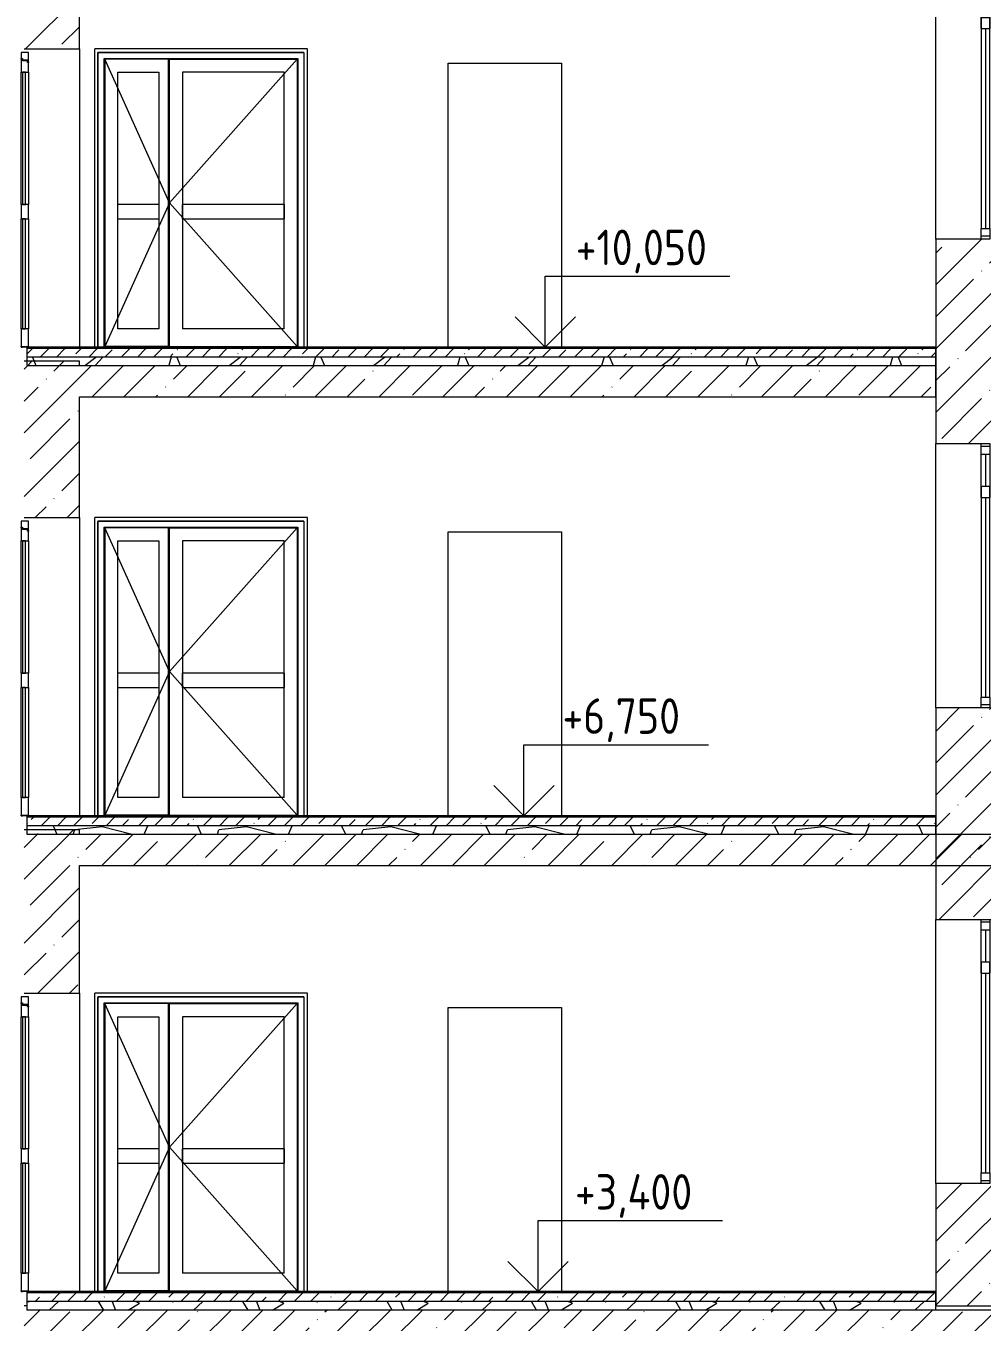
# Model space of a CAD drawing. Header units: millimetres. Extents: x -515342 to 330399, y -224905 to 507333.
# Drawn here: x 251977 to 258711, y 91216 to 100343 of the extents above; entities that cross this region are included whole.
import ezdxf

# ---------------------------------------------------------------- set-up
doc = ezdxf.new("R2010")
doc.units = ezdxf.units.MM
doc.linetypes.add('ASVP_Невидимые', pattern=[5, 3, -2])
doc.layers.get('0').update_dxf_attribs({"lineweight": 0})
for name, color, linetype, lineweight in [('_ Окна', 7, 'Continuous', 0), ('Аннотация', 7, 'Continuous', 0), ('Двери', 7, 'Continuous', 0), ('Двери открывание', 7, 'Continuous', 0), ('Окна', 7, 'Continuous', 0), ('Отметки', 7, 'Continuous', 0), ('Перекрытие', 7, 'Continuous', 0), ('Стены внутренние', 7, 'Continuous', 0), ('Стены несущие', 7, 'Continuous', 0)]:
    doc.layers.add(name, color=color, linetype=linetype, lineweight=lineweight)
doc.styles.add('GOST Common_1', font='', dxfattribs={"width": 0.9, "height": 250})
doc.styles.get('GOST Common_1').set_extended_font_data('GOST Common')
pattern_1 = [(45, (255037.12, 95610.5), (-224.506, 224.506), []), (45, (255261.63, 95610.5), (-224.506, 224.506), [396.875, -79.375, 3.353, -76.022])]
pattern_2 = [(228.013, (255768.645, 96626.49), (-8127.9666, -9144.0297), [136.69, -13532.193]), (184.97, (255677.205, 96524.893), (12191.99547, 1016.05502), [234.562, -23221.62]), (132.51, (255443.525, 96504.57), (10159.9124, -11176.0798), [165.393, -16373.89]), (267.274, (255047.285, 96250.573), (1015.88953, 20320.00577), [213.602, -21146.575]), (292.834, (255037.125, 96037.213), (-5080.07417, 12191.9701), [209.453, -20735.923]), (357.274, (255118.405, 95844.173), (-20320.00577, 1015.88953), [213.602, -21146.575]), (37.694, (255331.765, 95834.013), (-13208.04272, -10159.9446), [282.477, -27965.247]), (72.255, (255555.285, 96006.733), (7112.1275, 22351.9589), [266.688, -26402.102]), (121.43, (255636.565, 96260.733), (-8128.10005, 13207.93827), [214.325, -21218.218]), (175.236, (255524.805, 96443.61), (11175.9941, -1016.0697), [244.685, -11989.575]), (222.397, (255280.965, 96463.933), (-12192.08559, -11175.9073), [316.43, -31326.71]), (138.814, (256053.12, 96240.41), (-7111.9922, 6096.0098), [108, -10692.226]), (171.469, (255971.845, 96311.533), (13207.99153, -2032.05404), [205.473, -20341.855]), (225, (255768.64, 96342), (1e-13, -1016), [143.68, -1293.16]), (203.199, (255697.52, 96463.93), (5079.9856, 2032.0367), [77.38, -7660.25]), (291.801, (255626.4, 96433.45), (-1015.9787, 3048.007), [109.43, -5361.9]), (30.964, (255667.04, 96331.85), (3047.9913, 2032.0134), [177.73, -5746.52]), (161.565, (255819.44, 96423.3), (2031.999, -1016.002), [128.51, -3084.36]), (16.39, (255037.125, 96433.453), (10159.97517, 3048.0812), [180.035, -17823.53]), (70.346, (255209.845, 96484.25), (-4064.0339, -11175.988), [151.04, -14952.887]), (293.199, (255819.44, 96626.49), (-2032.0367, 5079.9856), [154.75, -7582.87]), (343.61, (255880.405, 96484.253), (-10159.97517, 3048.0812), [180.035, -17823.53]), (339.444, (255037.12, 95803.53), (-5080.0015, 2031.9962), [173.614, -8507.094]), (294.775, (255199.685, 95742.57), (-5079.9732, 11176.0126), [145.47, -14401.437]), (66.801, (255829.6, 95610.49), (2032.0367, 5079.9856), [154.75, -7582.87]), (17.354, (255890.565, 95752.73), (-13208.0015, -4063.99474), [170.313, -16860.95]), (69.444, (255331.76, 95610.49), (-2031.9962, -5080.0015), [86.81, -8593.9]), (101.31, (255768.64, 95610.5), (-1016.005, 4063.999), [51.81, -5128.8]), (165.964, (255758.48, 95661.3), (3048.004, -1015.988), [209.45, -3979.62]), (186.009, (255555.285, 95712.093), (10159.99987, 1015.9998), [194.107, -19216.546]), (303.69, (255667.04, 96240.4), (-1015.998, 2032.002), [146.53, -3516.71]), (353.157, (255748.325, 96118.493), (17271.99206, -2032.06884), [255.823, -25326.404]), (60.945, (256002.32, 96088.01), (-4064.0497, -7111.9723), [104.6, -10355.76]), (90, (256053.1, 96179.5), (-1016, 1016), [60.96, -955.04]), (120.256, (255534.965, 95742.57), (4063.9449, -7112.031), [141.147, -13973.576]), (48.013, (255463.845, 95864.49), (8127.9666, 9144.0297), [273.377, -13395.505]), (0, (255646.7, 96067.7), (1016, 1016), [264.16, -751.84]), (325.305, (255910.885, 96067.69), (-10160.0187, 7111.9732), [160.644, -15903.726]), (254.055, (256042.96, 95976.25), (-1015.9713, -4064.0072), [147.93, -7248.66]), (207.646, (256002.325, 95834.013), (-19303.99578, -10160.00796), [240.858, -23844.986]), (175.426, (255788.965, 95722.253), (-13207.9993, 1016.01778), [254.812, -25226.34])]
pattern_3 = [(45, (255037.12, 95610.5), (-114.0493, 114.0493), []), (45, (255151.17, 95610.5), (-114.0493, 114.0493), [201.613, -40.323, 3.353, -36.97])]

# ---------------------------------------------------------------- blocks, each defined once
blk = doc.blocks.new('Окно_ПВХ_3Створки_1Фрамуга-верх - АР_Окно_ОП_1820_h_х2370_3ст2фр-в E30-10240666-О_АР_П_Разрез 2-2')
at = {"layer": '_ Окна'}
for p, q in [((-2655, 5944), (-2655, 6020)), ((-2655, 6020), (-2595, 6020)), ((-2595, 6000), (-2655, 6000)), ((-2595, 5944), (-2655, 5944)), ((-2625, 5944), (-2625, 5718)), ((-2595, 6020), (-2595, 5944)), ((-2655, 5718), (-2655, 5642)), ((-2595, 5718), (-2655, 5718)), ((-2595, 5642), (-2595, 5718)), ((-2655, 5642), (-2595, 5642)), ((-2625, 5642), (-2625, 4236)), ((-2655, 4160), (-2655, 4236)), ((-2655, 4236), (-2595, 4236)), ((-2595, 4236), (-2595, 4160)), ((-2595, 4180), (-2655, 4180)), ((-2595, 4160), (-2655, 4160))]:
    blk.add_line(p, q, dxfattribs=at)
at = {"layer": 'Окна', "color": 253, "true_color": 0xaaaaaa}
for p, q in [((-2655, 5944), (-2655, 6020)), ((-2655, 6020), (-2595, 6020)), ((-2655, 5718), (-2655, 5944)), ((-2595, 6020), (-2595, 5944)), ((-2595, 5944), (-2595, 5718)), ((-2655, 5642), (-2655, 5718)), ((-2595, 5718), (-2595, 5642)), ((-2655, 5642), (-2655, 4236)), ((-2595, 4236), (-2595, 5642)), ((-2655, 4160), (-2655, 4236)), ((-2595, 4236), (-2595, 4160)), ((-2595, 4160), (-2655, 4160))]:
    blk.add_line(p, q, dxfattribs=at)
blk = doc.blocks.new('СД_Люблино_Фасады_rvt-2-О_АР_П_Разрез 2-2')
at = {"layer": 'Стены внутренние'}
h = blk.add_hatch(dxfattribs=at)
h.set_pattern_fill('FP_37', color=256, style=0, pattern_type=2)
h.set_pattern_definition([(45, (-6322.6, 7579.1), (-224.506, 224.506), []), (45, (-6098.08, 7579.1), (-224.506, 224.506), [396.875, -79.375, 3.353, -76.022])])
h.paths.add_polyline_path([(-2883.4, 3300), (-2475, 3300), (-2475, 4160), (-2975, 4160), (-2975, 3300)])
h.paths.add_polyline_path([(-2975, 6020), (-2475, 6020), (-2475, 7510), (-2975, 7510), (-2975, 6066.3)])
h.paths.add_polyline_path([(-2883.4, 9370), (-2475, 9370), (-2475, 10810), (-2975, 10810), (-2975, 9370)])
h.paths.add_polyline_path([(-2975, 12670), (-2475, 12670), (-2475, 13250), (-2975, 13250), (-2975, 12698.1)])
for p, q in [((-2975, 10810), (-2975, 12670)), ((-2975, 7510), (-2975, 9370)), ((-2975, 4160), (-2975, 6020))]:
    blk.add_line(p, q, dxfattribs=at)
at = {"layer": 'Стены несущие'}
for p, q in [((-2975, 10810), (-2975, 9370)), ((-2655, 10810), (-2975, 10810)), ((-2975, 9370), (-2655, 9370)), ((-2975, 7510), (-2975, 6020)), ((-2655, 7510), (-2975, 7510)), ((-2975, 6020), (-2655, 6020)), ((-2975, 4160), (-2975, 3300)), ((-2655, 4160), (-2975, 4160)), ((-2975, 3300), (-2475, 3300))]:
    blk.add_line(p, q, dxfattribs=at)
at = {"layer": 'Окна', "lineweight": 9}
for p in [(0, 6650), (0, 3350), (0, 0)]:
    blk.add_blockref('Окно_ПВХ_3Створки_1Фрамуга-верх - АР_Окно_ОП_1820_h_х2370_3ст2фр-в E30-10240666-О_АР_П_Разрез 2-2', p, dxfattribs=at)
blk = doc.blocks.new('Дверь_Алюминиевая_Противопожарная__ТПТ75__2 полотна - АР_Дверь_ТПТ75_1450х2075_h__Средник_EIS60_Пр-10663336-О_АР_П_Разрез 2-2')
at = {"layer": 'Двери', "linetype": 'ASVP_Невидимые'}
for p, q in [((-7400, 5500), (-8900, 5500)), ((-8900, 5500), (-8900, 3400)), ((-7400, 3400), (-7400, 5500)), ((-8875, 3400), (-8875, 5475)), ((-8875, 5475), (-7425, 5475)), ((-7425, 5475), (-7425, 3400))]:
    blk.add_line(p, q, dxfattribs=at)
at = {"layer": 'Двери'}
for p, q in [((-7425, 5475), (-8875, 5475)), ((-8875, 5475), (-8875, 3400)), ((-8832.5, 5432.5), (-7467.5, 5432.5)), ((-8832.5, 3400), (-8832.5, 5432.5)), ((-8377.5, 5427.5), (-8827.5, 5427.5)), ((-8827.5, 5427.5), (-8827.5, 3405)), ((-8377.68, 5422.5), (-8372.5, 5422.5)), ((-8377.5, 3405), (-8377.5, 5427.5)), ((-8377.5, 5409.5), (-8372.5, 5409.5)), ((-8377.5, 5404.5), (-8372.5, 5404.5)), ((-8372.5, 5427.5), (-7472.5, 5427.5)), ((-8372.5, 3405), (-8372.5, 5427.5)), ((-7472.5, 5427.5), (-7472.5, 3405)), ((-7467.5, 5432.5), (-7467.5, 3400)), ((-7425, 5475), (-7425, 3400)), ((-8735, 3528.7), (-8735, 5335)), ((-8735, 5335), (-8447, 5335)), ((-8447, 5335), (-8447, 3528.7)), ((-8280, 5335), (-8280, 3528.7)), ((-7565, 5335), (-8280, 5335)), ((-7565, 3528.7), (-7565, 5335)), ((-8735, 4304), (-8735, 4405)), ((-8447, 4405), (-8735, 4405)), ((-8447, 4405), (-8447, 4304)), ((-8280, 4304), (-8280, 4405)), ((-7565, 4405), (-8280, 4405)), ((-7565, 4405), (-7565, 4304)), ((-8735, 4304), (-8447, 4304)), ((-8280, 4304), (-7565, 4304)), ((-8447, 3528.7), (-8735, 3528.7)), ((-7565, 3528.7), (-8280, 3528.7)), ((-8377.5, 3405), (-8827.5, 3405)), ((-8822.5, 3400), (-8822.5, 3405)), ((-8809.5, 3400), (-8809.5, 3405)), ((-8372.5, 3405), (-8377.5, 3405)), ((-8372.5, 3405), (-7472.5, 3405)), ((-7490.5, 3405), (-7490.5, 3400)), ((-7477.5, 3405), (-7477.5, 3400))]:
    blk.add_line(p, q, dxfattribs=at)
at = {"layer": 'Двери открывание'}
for q in [(-8827.5, 5427.5), (-7472.5, 5427.5), (-8827.5, 3405), (-7472.5, 3405)]:
    blk.add_line((-8372.5, 4416.25), q, dxfattribs=at)
blk = doc.blocks.new('Дверь_Алюминиевая_Противопожарная__ТПТ75__2 полотна - АР_Дверь_ТПТ75_1450х2075_h__Средник_EIS60_Пр-V163-О_АР_П_Разрез 2-2')
at = {"layer": 'Двери', "lineweight": 18}
for p, q in [((-9415, 5475), (-9415, 5432.5)), ((-9364, 5475), (-9415, 5475)), ((-9415, 5432.5), (-9407, 5432.5)), ((-9407, 5427.5), (-9415, 5427.5)), ((-9415, 5427.5), (-9415, 5335)), ((-9407, 5432.5), (-9407, 5422.5)), ((-9407, 5414.5), (-9407, 5427.5)), ((-9407, 5422.5), (-9372, 5422.5)), ((-9372, 5414.5), (-9407, 5414.5)), ((-9372, 5422.5), (-9372, 5409.5)), ((-9372, 5404.5), (-9372, 5414.5)), ((-9372, 5409.5), (-9364, 5409.5)), ((-9364, 5404.5), (-9372, 5404.5)), ((-9364, 5409.5), (-9364, 5475)), ((-9364, 5335), (-9364, 5404.5)), ((-9415, 5335), (-9364, 5335)), ((-9385, 5335), (-9407, 5335)), ((-9407, 5335), (-9407, 4405)), ((-9385, 4405), (-9385, 5335)), ((-9415, 4405), (-9415, 4304)), ((-9364, 4405), (-9415, 4405)), ((-9407, 4405), (-9385, 4405)), ((-9364, 4304), (-9364, 4405)), ((-9415, 4304), (-9364, 4304)), ((-9385, 4304), (-9407, 4304)), ((-9407, 4304), (-9407, 3528.7)), ((-9385, 3528.7), (-9385, 4304)), ((-9364, 3528.7), (-9415, 3528.7)), ((-9415, 3528.7), (-9415, 3405)), ((-9407, 3528.7), (-9385, 3528.7)), ((-9364, 3405), (-9364, 3528.7)), ((-9415, 3405), (-9364, 3405)), ((-9415, 3400), (-9407, 3400)), ((-9375, 3400), (-9407, 3400))]:
    blk.add_line(p, q, dxfattribs=at)
at = {"layer": 'Двери'}
for p, q in [((-9415, 5427.5), (-9415, 5432.5)), ((-9364, 5409.5), (-9364, 5404.5)), ((-9415, 4405), (-9415, 5335)), ((-9364, 5335), (-9364, 4405)), ((-9415, 3528.7), (-9415, 4304)), ((-9364, 4304), (-9364, 3528.7)), ((-9415, 3400), (-9415, 3405)), ((-9407, 3400), (-9415, 3400)), ((-9407, 3400), (-9407, 3405)), ((-9375, 3400), (-9407, 3400)), ((-9372, 3400), (-9372, 3405)), ((-9364, 3405), (-9364, 3400))]:
    blk.add_line(p, q, dxfattribs=at)
blk = doc.blocks.new('Дверь_Алюминиевая_Противопожарная__ТПТ75__2 полотна - АР_Дверь_ТПТ75_1450х2075_h__Средник_EIS60_Пр-V283-О_АР_П_Разрез 2-2')
at = {"layer": 'Двери', "linetype": 'ASVP_Невидимые'}
for p, q in [((-7400, 8850), (-8900, 8850)), ((-8900, 8850), (-8900, 6750)), ((-8875, 6750), (-8875, 8825)), ((-8875, 8825), (-7425, 8825)), ((-7425, 8825), (-7425, 6750)), ((-7400, 6750), (-7400, 8850))]:
    blk.add_line(p, q, dxfattribs=at)
at = {"layer": 'Двери'}
for p, q in [((-7425, 8825), (-8875, 8825)), ((-8875, 8825), (-8875, 6750)), ((-8832.5, 8782.5), (-7467.5, 8782.5)), ((-8832.5, 6750), (-8832.5, 8782.5)), ((-8377.5, 8777.5), (-8827.5, 8777.5)), ((-8827.5, 8777.5), (-8827.5, 6755)), ((-8377.68, 8772.5), (-8372.5, 8772.5)), ((-8377.5, 6755), (-8377.5, 8777.5)), ((-8372.5, 8777.5), (-7472.5, 8777.5)), ((-8372.5, 6755), (-8372.5, 8777.5)), ((-7472.5, 8777.5), (-7472.5, 6755)), ((-7467.5, 8782.5), (-7467.5, 6750)), ((-7425, 8825), (-7425, 6750)), ((-8735, 6878.7), (-8735, 8685)), ((-8735, 8685), (-8447, 8685)), ((-8447, 8685), (-8447, 6878.7)), ((-8377.5, 8759.5), (-8372.5, 8759.5)), ((-8377.5, 8754.5), (-8372.5, 8754.5)), ((-8280, 8685), (-8280, 6878.7)), ((-7565, 8685), (-8280, 8685)), ((-7565, 6878.7), (-7565, 8685)), ((-8735, 7654), (-8735, 7755)), ((-8447, 7755), (-8735, 7755)), ((-8447, 7755), (-8447, 7654)), ((-8280, 7654), (-8280, 7755)), ((-7565, 7755), (-8280, 7755)), ((-7565, 7755), (-7565, 7654)), ((-8735, 7654), (-8447, 7654)), ((-8280, 7654), (-7565, 7654)), ((-8447, 6878.7), (-8735, 6878.7)), ((-7565, 6878.7), (-8280, 6878.7)), ((-8377.5, 6755), (-8827.5, 6755)), ((-8822.5, 6750), (-8822.5, 6755)), ((-8809.5, 6750), (-8809.5, 6755)), ((-8372.5, 6755), (-8377.5, 6755)), ((-8372.5, 6755), (-7472.5, 6755)), ((-7490.5, 6755), (-7490.5, 6750)), ((-7477.5, 6755), (-7477.5, 6750))]:
    blk.add_line(p, q, dxfattribs=at)
at = {"layer": 'Двери открывание'}
for q in [(-8827.5, 8777.5), (-7472.5, 8777.5), (-8827.5, 6755), (-7472.5, 6755)]:
    blk.add_line((-8372.5, 7766.25), q, dxfattribs=at)
blk = doc.blocks.new('Дверь_Алюминиевая_Противопожарная__ТПТ75__2 полотна - АР_Дверь_ТПТ75_1450х2075_h__Средник_EIS60_Пр-V284-О_АР_П_Разрез 2-2')
at = {"layer": 'Двери', "linetype": 'ASVP_Невидимые'}
for p, q in [((-7400, 12150), (-8900, 12150)), ((-8900, 12150), (-8900, 10050)), ((-7400, 10050), (-7400, 12150)), ((-8875, 10050), (-8875, 12125)), ((-8875, 12125), (-7425, 12125)), ((-7425, 12125), (-7425, 10050))]:
    blk.add_line(p, q, dxfattribs=at)
at = {"layer": 'Двери'}
for p, q in [((-7425, 12125), (-8875, 12125)), ((-8875, 12125), (-8875, 10050)), ((-8832.5, 12082.5), (-7467.5, 12082.5)), ((-8832.5, 10050), (-8832.5, 12082.5)), ((-8377.5, 12077.5), (-8827.5, 12077.5)), ((-8827.5, 12077.5), (-8827.5, 10055)), ((-8377.68, 12072.5), (-8372.5, 12072.5)), ((-8377.5, 10055), (-8377.5, 12077.5)), ((-8377.5, 12059.5), (-8372.5, 12059.5)), ((-8377.5, 12054.5), (-8372.5, 12054.5)), ((-8372.5, 12077.5), (-7472.5, 12077.5)), ((-8372.5, 10055), (-8372.5, 12077.5)), ((-7472.5, 12077.5), (-7472.5, 10055)), ((-7467.5, 12082.5), (-7467.5, 10050)), ((-7425, 12125), (-7425, 10050)), ((-8735, 10178.7), (-8735, 11985)), ((-8735, 11985), (-8447, 11985)), ((-8447, 11985), (-8447, 10178.7)), ((-8280, 11985), (-8280, 10178.7)), ((-7565, 11985), (-8280, 11985)), ((-7565, 10178.7), (-7565, 11985)), ((-8735, 10954), (-8735, 11055)), ((-8447, 11055), (-8735, 11055)), ((-8447, 11055), (-8447, 10954)), ((-8280, 10954), (-8280, 11055)), ((-7565, 11055), (-8280, 11055)), ((-7565, 11055), (-7565, 10954)), ((-8735, 10954), (-8447, 10954)), ((-8280, 10954), (-7565, 10954)), ((-8447, 10178.7), (-8735, 10178.7)), ((-7565, 10178.7), (-8280, 10178.7)), ((-8377.5, 10055), (-8827.5, 10055)), ((-8822.5, 10050), (-8822.5, 10055)), ((-8809.5, 10050), (-8809.5, 10055)), ((-8372.5, 10055), (-8377.5, 10055)), ((-8372.5, 10055), (-7472.5, 10055)), ((-7490.5, 10055), (-7490.5, 10050)), ((-7477.5, 10055), (-7477.5, 10050))]:
    blk.add_line(p, q, dxfattribs=at)
at = {"layer": 'Двери открывание'}
for q in [(-8827.5, 12077.5), (-7472.5, 12077.5), (-8827.5, 10055), (-7472.5, 10055)]:
    blk.add_line((-8372.5, 11066.25), q, dxfattribs=at)
blk = doc.blocks.new('Высотные отметки - Стрелка вверх-5091-О_АР_П_Разрез 2-2')
at = {"layer": 'Аннотация'}
for p, q in [((-16859.5, 13170), (-18159.5, 13170)), ((-16859.5, 12670), (-16859.5, 13170)), ((-16859.5, 12670), (-17071.7, 12882.1)), ((-16859.5, 12670), (-16647.4, 12882.1)), ((-16559.5, 12670), (-17159.5, 12670))]:
    blk.add_line(p, q, dxfattribs=at)

msp = doc.modelspace()

# ---------------------------------------------------------------- hatches: boundary and pattern name
at = {"layer": 'Перекрытие'}
h = msp.add_hatch(dxfattribs=at)
h.set_pattern_fill('FP_48', color=256, style=0, pattern_type=2)
h.set_pattern_definition(pattern_3)
h.paths.add_polyline_path([(258369.1755, 98071.3929), (258384.7107, 98071.3929), (258384.7107, 98079.3929), (251984.7107, 98079.3929), (251984.7107, 98071.3929), (258262.0488, 98071.3929)])
h = msp.add_hatch(dxfattribs=at)
h.set_pattern_fill('FP_48', color=256, style=0, pattern_type=2)
h.set_pattern_definition(pattern_3)
h.paths.add_polyline_path([(251984.7107, 98011.3929), (258384.7107, 98011.3929), (258384.7107, 98071.3929), (251984.7107, 98071.3929), (251984.7107, 98058.3309)])
h = msp.add_hatch(dxfattribs=at)
h.set_pattern_fill('FP_37', color=256, style=0, pattern_type=2)
h.set_pattern_definition(pattern_1)
h.paths.add_polyline_path([(251964.7107, 97731.3929), (258384.7706, 97731.3929), (258384.7706, 97951.3929), (251964.7107, 97951.3929), (251964.7107, 97782.0047)])
h = msp.add_hatch(dxfattribs=at)
h.set_pattern_fill('FP_57', color=256, style=0, pattern_type=2)
h.set_pattern_definition(pattern_2)
h.paths.add_polyline_path([(255048.2486, 97951.3929), (258384.7107, 97951.3929), (258384.7107, 98011.3929), (251984.7107, 98011.3929), (251984.7107, 97951.3929), (254994.6853, 97951.3929)])
h = msp.add_hatch(dxfattribs=at)
h.set_pattern_fill('FP_48', color=256, style=0, pattern_type=2)
h.set_pattern_definition(pattern_3)
h.paths.add_polyline_path([(258369.1755, 94771.3929), (258384.7107, 94771.3929), (258384.7107, 94779.3929), (251984.7107, 94779.3929), (251984.7107, 94771.3929), (258262.0488, 94771.3929)])
h = msp.add_hatch(dxfattribs=at)
h.set_pattern_fill('FP_48', color=256, style=0, pattern_type=2)
h.set_pattern_definition(pattern_3)
h.paths.add_polyline_path([(251984.7107, 94711.3929), (258384.7107, 94711.3929), (258384.7107, 94771.3929), (251984.7107, 94771.3929), (251984.7107, 94742.4161)])
h = msp.add_hatch(dxfattribs=at)
h.set_pattern_fill('FP_37', color=256, style=0, pattern_type=2)
h.set_pattern_definition(pattern_1)
h.paths.add_polyline_path([(256119.5154, 94431.3929), (258884.7706, 94431.3929), (258884.7706, 94651.3929), (251964.7107, 94650.3073), (251964.7107, 94431.3929), (256012.3887, 94431.3929)])
h = msp.add_hatch(dxfattribs=at)
h.set_pattern_fill('FP_57', color=256, style=0, pattern_type=2)
h.set_pattern_definition(pattern_2)
h.paths.add_polyline_path([(258369.1755, 94651.3929), (258384.7107, 94651.3929), (258384.7107, 94711.3929), (251984.7107, 94711.3929), (251984.7107, 94651.3929), (258262.0488, 94651.3929)])
h = msp.add_hatch(dxfattribs=at)
h.set_pattern_fill('FP_48', color=256, style=0, pattern_type=2)
h.set_pattern_definition(pattern_3)
h.paths.add_polyline_path([(255583.882, 91421.3929), (258384.7107, 91421.3929), (258384.7107, 91429.3929), (251984.7107, 91429.3929), (251984.7107, 91421.3929), (255476.7553, 91421.3929)])
h = msp.add_hatch(dxfattribs=at)
h.set_pattern_fill('FP_48', color=256, style=0, pattern_type=2)
h.set_pattern_definition(pattern_3)
h.paths.add_polyline_path([(258384.7107, 91361.3929), (258384.7107, 91421.3929), (251984.7107, 91421.3929), (251984.7107, 91361.3929), (258369.1755, 91361.3929)])
h = msp.add_hatch(dxfattribs=at)
h.set_pattern_fill('FP_57', color=256, style=0, pattern_type=2)
h.set_pattern_definition(pattern_2)
h.paths.add_polyline_path([(255583.882, 91301.3929), (258384.7107, 91301.3929), (258384.7107, 91361.3929), (251984.7107, 91361.3929), (251984.7107, 91301.3929), (255476.7553, 91301.3929)])
h = msp.add_hatch(dxfattribs=at)
h.set_pattern_fill('FP_37', color=256, style=0, pattern_type=2)
h.set_pattern_definition(pattern_1)
h.paths.add_polyline_path([(255691.0087, 91081.3929), (258884.7706, 91081.3929), (258884.7706, 91301.3929), (251964.7107, 91301.3929), (251964.7107, 91081.3929), (255583.882, 91081.3929)])
at = {"layer": 'Стены внутренние'}
h = msp.add_hatch(dxfattribs=at)
h.set_pattern_fill('FP_37', color=256, style=0, pattern_type=2)
h.set_pattern_definition(pattern_1)
h.paths.add_polyline_path([(251964.7107, 86831.3929), (252354.7107, 86831.3929), (252354.7107, 87681.3929), (251964.7107, 87681.3929), (251964.7107, 86913.1727)])
h.paths.add_polyline_path([(252102.2651, 87901.3929), (252354.7107, 87901.3929), (252354.7107, 87931.3929), (251964.7107, 87931.3929), (251964.7107, 87901.3929), (252048.7017, 87901.3929)])
h.paths.add_polyline_path([(251964.7107, 90131.3929), (252354.7107, 90131.3929), (252354.7107, 91081.3929), (251964.7107, 91081.3929), (251964.7107, 90229.0875)])
h.paths.add_polyline_path([(251964.7107, 91301.3929), (251984.7107, 91301.3929), (251984.7107, 91331.3929), (251964.7107, 91331.3929)])
h.paths.add_polyline_path([(251964.7107, 93531.3929), (252354.7107, 93531.3929), (252354.7107, 94431.3929), (251964.7107, 94431.3929), (251964.7107, 93545.0024)])
h.paths.add_polyline_path([(252249.5654, 94651.3929), (252354.7107, 94651.3929), (252354.7107, 94681.3929), (251964.7107, 94681.3929), (251964.7107, 94651.3929), (252236.1734, 94651.3929)])
h.paths.add_polyline_path([(251964.7107, 96881.3929), (252354.7107, 96881.3929), (252354.7107, 97731.3929), (251964.7107, 97731.3929), (251964.7107, 97045.1347)])
h.paths.add_polyline_path([(252256.2602, 97951.3929), (252354.7107, 97951.3929), (252354.7107, 97981.3929), (251964.7107, 97981.3929), (251964.7107, 97951.3929), (252249.5654, 97951.3929)])
h.paths.add_polyline_path([(251964.7107, 100181.3929), (252354.7107, 100181.3929), (252354.7107, 101581.3929), (251964.7107, 101581.3929), (251964.7107, 100361.0496)])

# ---------------------------------------------------------------- linework, layer by layer
at = {"layer": 'Отметки'}
for p, q in [((255364.7107, 98081.3929), (255464.73, 98081.3929)), ((255464.73, 98081.3929), (255634.3718, 98081.3929)), ((255054.9412, 94781.3929), (255110.7123, 94781.3929)), ((255110.7123, 94781.3929), (255483.9243, 94781.3929)), ((258470.5627, 94051.3929), (258939.1898, 94051.3929)), ((254654.7107, 91431.3929), (255082.1171, 91431.3929)), ((255082.1171, 91431.3929), (255583.45, 91431.3929))]:
    msp.add_line(p, q, dxfattribs=at)
at = {"layer": 'Перекрытие'}
for p, q in [((258384.7107, 98081.3929), (251984.7107, 98081.3929)), ((251984.7107, 98081.3929), (251984.7107, 98071.3929)), ((258384.7107, 98079.3929), (251984.7107, 98079.3929)), ((251984.7107, 98071.3929), (251984.7107, 97951.3929)), ((258384.7107, 98071.3929), (251984.7107, 98071.3929)), ((258384.7107, 98071.3929), (258384.7107, 98081.3929)), ((258384.7107, 97951.3929), (258384.7107, 98071.3929)), ((258384.7107, 98011.3929), (251984.7107, 98011.3929)), ((251984.7107, 97951.3929), (258384.7706, 97951.3929)), ((258384.7706, 97731.3929), (258384.7706, 97951.3929)), ((252354.7107, 97731.3929), (258384.7706, 97731.3929)), ((258384.7107, 94781.3929), (251984.7107, 94781.3929)), ((251984.7107, 94781.3929), (251984.7107, 94771.3929)), ((258384.7107, 94779.3929), (251984.7107, 94779.3929)), ((251984.7107, 94771.3929), (251984.7107, 94651.3929)), ((258384.7107, 94771.3929), (251984.7107, 94771.3929)), ((258384.7107, 94771.3929), (258384.7107, 94781.3929)), ((258384.7107, 94651.3929), (258384.7107, 94771.3929)), ((258384.7107, 94711.3929), (251984.7107, 94711.3929)), ((251984.7107, 94651.3929), (258884.7706, 94651.3929)), ((252354.7107, 94431.3929), (258884.7706, 94431.3929)), ((258384.7107, 91431.3929), (251984.7107, 91431.3929)), ((251984.7107, 91431.3929), (251984.7107, 91421.3929)), ((258384.7107, 91429.3929), (251984.7107, 91429.3929)), ((251984.7107, 91421.3929), (251984.7107, 91301.3929)), ((258384.7107, 91421.3929), (251984.7107, 91421.3929)), ((258384.7107, 91361.3929), (251984.7107, 91361.3929)), ((258384.7107, 91421.3929), (258384.7107, 91431.3929)), ((258384.7107, 91301.3929), (258384.7107, 91421.3929)), ((263684.7706, 91301.3929), (251984.7107, 91301.3929))]:
    msp.add_line(p, q, dxfattribs=at)
at = {"layer": 'Стены внутренние'}
for p, q in [((252354.7107, 100181.3929), (252354.7107, 98081.3929)), ((254949.7107, 98081.3929), (254949.7107, 100081.3929)), ((254949.7107, 100081.3929), (255749.7107, 100081.3929)), ((255749.7107, 100081.3929), (255749.7107, 98081.3929)), ((252354.7107, 96881.3929), (252354.7107, 94781.3929)), ((254949.7107, 94781.3929), (254949.7107, 96781.3929)), ((254949.7107, 96781.3929), (255749.7107, 96781.3929)), ((255749.7107, 96781.3929), (255749.7107, 94781.3929)), ((252354.7107, 93531.3929), (252354.7107, 91431.3929)), ((254949.7107, 91431.3929), (254949.7107, 93431.3929)), ((254949.7107, 93431.3929), (255749.7107, 93431.3929)), ((255749.7107, 93431.3929), (255749.7107, 91431.3929))]:
    msp.add_line(p, q, dxfattribs=at)
at = {"layer": 'Стены несущие'}
for p, q in [((252354.7107, 100181.3929), (252354.7107, 101581.3929)), ((251964.7107, 100181.3929), (252354.7107, 100181.3929)), ((252354.7107, 97981.3929), (251964.7107, 97981.3929)), ((252354.7107, 97951.3929), (252354.7107, 97981.3929)), ((252354.7107, 96881.3929), (252354.7107, 97731.3929)), ((251964.7107, 96881.3929), (252354.7107, 96881.3929)), ((252354.7107, 94681.3929), (251964.7107, 94681.3929)), ((252354.7107, 94651.3929), (252354.7107, 94681.3929)), ((252354.7107, 93531.3929), (252354.7107, 94431.3929)), ((251964.7107, 93531.3929), (252354.7107, 93531.3929)), ((251984.7107, 91331.3929), (251964.7107, 91331.3929))]:
    msp.add_line(p, q, dxfattribs=at)

# ---------------------------------------------------------------- block references
msp.add_blockref('СД_Люблино_Фасады_rvt-2-О_АР_П_Разрез 2-2', (261359.7107, 88031.3929))
at = {"layer": 'Двери'}
for name, p in [('Дверь_Алюминиевая_Противопожарная__ТПТ75__2 полотна - АР_Дверь_ТПТ75_1450х2075_h__Средник_EIS60_Пр-V163-О_АР_П_Разрез 2-2', (261359.7107, 94681.3929)), ('Дверь_Алюминиевая_Противопожарная__ТПТ75__2 полотна - АР_Дверь_ТПТ75_1450х2075_h__Средник_EIS60_Пр-V284-О_АР_П_Разрез 2-2', (261359.7107, 88031.3929)), ('Дверь_Алюминиевая_Противопожарная__ТПТ75__2 полотна - АР_Дверь_ТПТ75_1450х2075_h__Средник_EIS60_Пр-V163-О_АР_П_Разрез 2-2', (261359.7107, 91381.3929)), ('Дверь_Алюминиевая_Противопожарная__ТПТ75__2 полотна - АР_Дверь_ТПТ75_1450х2075_h__Средник_EIS60_Пр-V283-О_АР_П_Разрез 2-2', (261359.7107, 88031.3929)), ('Дверь_Алюминиевая_Противопожарная__ТПТ75__2 полотна - АР_Дверь_ТПТ75_1450х2075_h__Средник_EIS60_Пр-V163-О_АР_П_Разрез 2-2', (261359.7107, 88031.3929)), ('Дверь_Алюминиевая_Противопожарная__ТПТ75__2 полотна - АР_Дверь_ТПТ75_1450х2075_h__Средник_EIS60_Пр-10663336-О_АР_П_Разрез 2-2', (261359.7107, 88031.3929))]:
    msp.add_blockref(name, p, dxfattribs=at)
at = {"layer": 'Отметки', "extrusion": (0, 0, -1)}
for p in [(-238774.8309, 85411.3929), (-238624.3834, 82111.3929), (-238723.9091, 78761.3929)]:
    msp.add_blockref('Высотные отметки - Стрелка вверх-5091-О_АР_П_Разрез 2-2', p, dxfattribs=at)

# ---------------------------------------------------------------- texts
at = {"layer": 'Отметки', "char_height": 250, "attachment_point": 1, "line_spacing_factor": 1.022761, "style": 'GOST Common_1'}
for s, insert, width in [('+10,050', (255849.1256, 98908.1), 1164.590943), ('+6,750', (255755.2482, 95608.1), 1028.822569), ('+3,400', (255843.4599, 92258.1), 1055.976244)]:
    msp.add_mtext(s, dxfattribs=dict(at, insert=insert, width=width))

doc.saveas('drawing.dxf')
